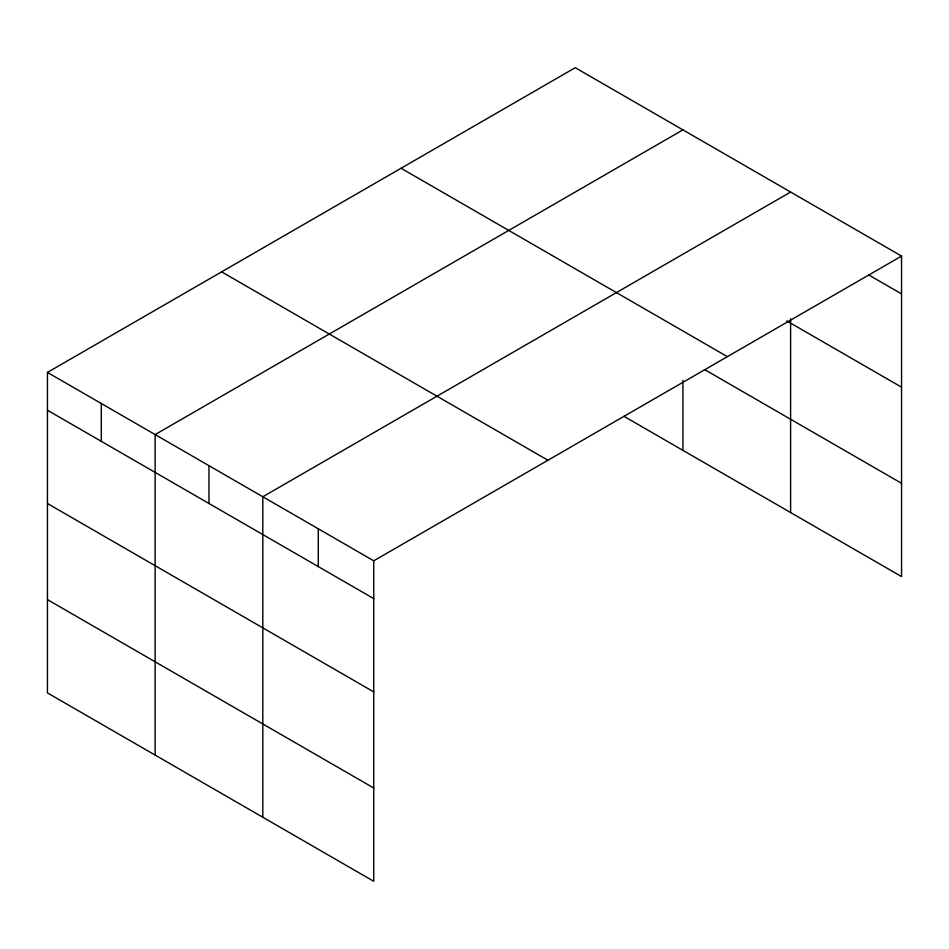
<?xml version="1.0" encoding="UTF-8"?>
<svg xmlns="http://www.w3.org/2000/svg" width="949" height="949" viewBox="0 0 949 949"><rect width="100%" height="100%" fill="white"/><g stroke="black" fill="none" stroke-linecap="round" stroke-linejoin="round"><path stroke-width="1.42" d="M47.45 372.411L373.752 560.812L373.752 881.301L47.45 692.912L47.45 372.411L575.248 67.699L901.55 256.088L901.55 576.589L623.956 416.314M682.924 129.871L155.126 434.583L155.126 755.084M790.6 192.042L262.814 496.754L262.814 817.243M373.752 560.812L901.55 256.088M868.774 274.973L901.55 293.893M786.757 320.904L901.55 387.18M401.071 168.258L727.373 356.646M704.716 369.659L901.55 483.302M221.627 271.865L547.929 460.253M47.45 410.229L373.752 598.617M47.45 503.516L373.752 691.904M47.45 599.626L373.752 788.014M790.6 318.757L790.6 512.531M682.924 380.395L682.924 450.36M318.283 528.783L318.283 566.589M208.97 465.674L208.97 503.48M101.294 403.503L101.294 441.309"/></g></svg>
